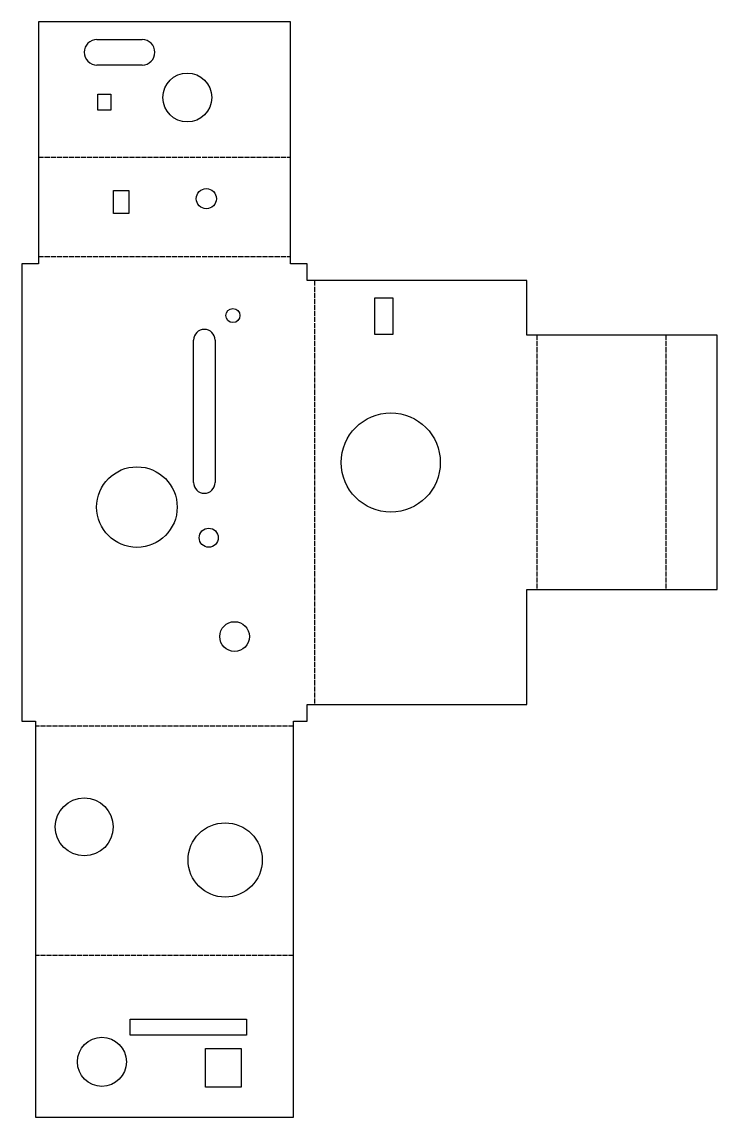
# Model space of a CAD drawing. Header units: millimetres. Extents: x 0 to 175, y -100 to 176.
import ezdxf

# ---------------------------------------------------------------- set-up
doc = ezdxf.new("R2010")
doc.units = ezdxf.units.MM
doc.linetypes.add('DASHED', pattern=[1.524, 1.27, -0.254])
doc.layers.add('BEND', color=7, linetype='Continuous')
doc.layers.add('CUT', color=7, linetype='Continuous')

msp = doc.modelspace()

# ---------------------------------------------------------------- linework, layer by layer
at = {"layer": 'BEND', "color": 1, "linetype": 'DASHED'}
for p, q in [((4.2, 141.91), (67.61, 141.91)), ((4.2, 116.95), (67.61, 116.95)), ((73.7, 110.86), (73.7, 4.2)), ((129.64, 97.13), (129.64, 33.12)), ((162.15, 97.13), (162.15, 33.12)), ((68.41, -1.26), (3.4, -1.26)), ((68.41, -58.97), (3.4, -58.97))]:
    msp.add_line(p, q, dxfattribs=at)
at = {"layer": 'CUT'}
for p, q in [((67.61, 175.96), (4.2, 175.96)), ((4.2, 175.96), (4.2, 115.06)), ((67.61, 115.06), (67.61, 175.96)), ((18.91, 171.53), (30.28, 171.53)), ((30.28, 165.1), (18.91, 165.1)), ((19.14, 153.76), (19.14, 157.78)), ((19.14, 157.78), (22.42, 157.78)), ((22.42, 157.78), (22.42, 153.76)), ((22.42, 153.76), (19.14, 153.76)), ((23.08, 127.79), (23.08, 133.5)), ((23.08, 133.5), (26.91, 133.5)), ((26.91, 133.5), (26.91, 127.79)), ((26.91, 127.79), (23.08, 127.79)), ((4.2, 115.06), (0, 115.06)), ((0, 115.06), (0, 0)), ((71.81, 115.06), (67.61, 115.06)), ((71.81, 110.86), (71.81, 115.06)), ((127.13, 110.86), (71.81, 110.86)), ((127.13, 97.13), (127.13, 110.86)), ((88.86, 106.55), (93.43, 106.55)), ((88.86, 97.29), (88.86, 106.55)), ((93.43, 106.55), (93.43, 97.29)), ((93.43, 97.29), (88.86, 97.29)), ((175.04, 97.13), (127.13, 97.13)), ((175.04, 33.12), (175.04, 97.13)), ((43.22, 60.06), (43.22, 95.88)), ((48.64, 95.88), (48.64, 60.06)), ((127.13, 4.2), (127.13, 33.12)), ((127.13, 33.12), (175.04, 33.12)), ((71.81, 0), (71.81, 4.2)), ((71.81, 4.2), (127.13, 4.2)), ((0, 0), (3.4, 0)), ((3.4, 0), (3.4, -99.63)), ((68.41, -99.63), (68.41, 0)), ((68.41, 0), (71.81, 0)), ((27.27, -79.03), (27.27, -75)), ((27.27, -75), (56.54, -75)), ((56.54, -75), (56.54, -79.03)), ((56.54, -79.03), (27.27, -79.03)), ((46.25, -92.13), (46.25, -82.39)), ((46.25, -82.39), (55.21, -82.39)), ((55.21, -82.39), (55.21, -92.13)), ((55.21, -92.13), (46.25, -92.13)), ((3.4, -99.63), (68.41, -99.63))]:
    msp.add_line(p, q, dxfattribs=at)
for centre, radius in [((41.65, 156.94), 6.16), ((46.44, 131.48), 2.54), ((53.14, 102.06), 1.77), ((92.87, 65.08), 12.48), ((28.96, 53.86), 10.14), ((47.04, 46.16), 2.4), ((53.55, 21.29), 3.74), ((15.7, -26.61), 7.29), ((51.18, -34.93), 9.35), ((20.16, -85.73), 6.17)]:
    msp.add_circle(centre, radius, dxfattribs=at)
for centre, radius, start, end in [((18.91, 168.32), 3.21, 90, -90), ((30.28, 168.32), 3.21, -90, 90), ((45.93, 95.88), 2.71, 0, 180), ((45.93, 60.06), 2.71, 180, 0)]:
    msp.add_arc(centre, radius, start, end, dxfattribs=at)

doc.saveas('drawing.dxf')
